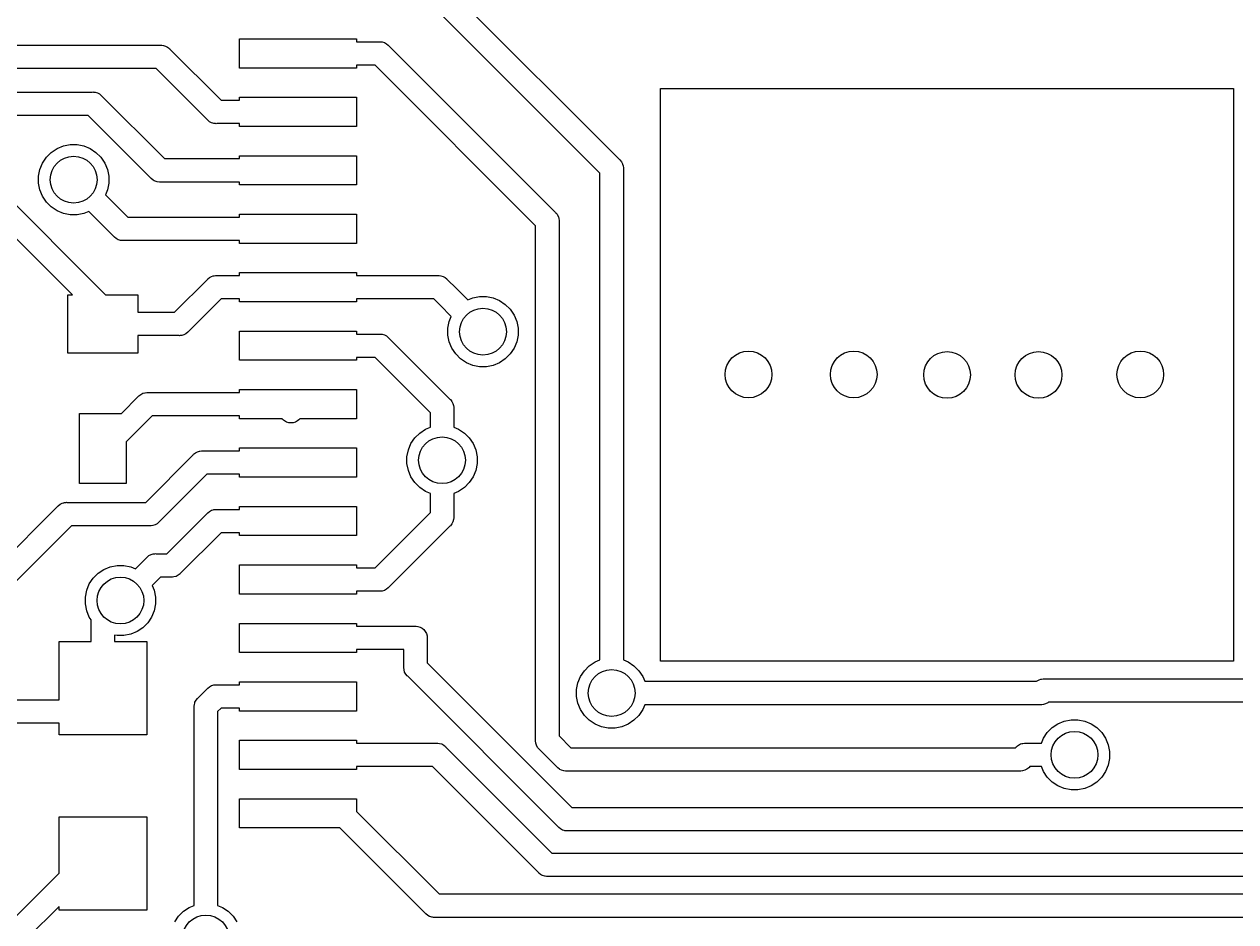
# Model space of a CAD drawing. Extents: x 71 to 174, y -171 to -82.
# Drawn here: x 124.85 to 135.21, y -109.75 to -102.08 of the extents above; entities that cross this region are included whole.
import ezdxf

# ---------------------------------------------------------------- set-up
doc = ezdxf.new("R2010")
doc.units = 0
doc.header["$MEASUREMENT"] = 0
doc.layers.add('BLACK', color=7, linetype='CONTINUOUS')

msp = doc.modelspace()

# ---------------------------------------------------------------- linework, layer by layer
at = {"layer": 'BLACK', "linetype": 'CONTINUOUS'}
for p, q in [((127.965, -101.259), (129.94, -103.234)), ((129.773, -103.35), (127.85, -101.426)), ((126.691, -102.451), (126.691, -102.201)), ((126.691, -102.201), (127.691, -102.201)), ((127.691, -102.201), (127.691, -102.226)), ((127.691, -102.226), (127.886, -102.226)), ((127.886, -102.226), (127.891, -102.226)), ((127.891, -102.226), (127.896, -102.226)), ((127.896, -102.226), (127.896, -102.226)), ((127.896, -102.226), (127.911, -102.228)), ((127.911, -102.228), (127.93, -102.233)), ((127.93, -102.233), (127.947, -102.243)), ((127.947, -102.243), (127.962, -102.255)), ((122.306, -102.256), (126.016, -102.256)), ((126.016, -102.256), (126.021, -102.255)), ((126.021, -102.255), (126.026, -102.256)), ((126.026, -102.256), (126.026, -102.256)), ((126.026, -102.256), (126.04, -102.257)), ((126.04, -102.257), (126.059, -102.263)), ((126.059, -102.263), (126.076, -102.272)), ((126.076, -102.272), (126.092, -102.285)), ((126.092, -102.285), (126.095, -102.288)), ((126.095, -102.288), (126.533, -102.726)), ((127.962, -102.255), (127.965, -102.259)), ((127.965, -102.259), (129.39, -103.684)), ((127.85, -102.426), (127.691, -102.426)), ((127.691, -102.426), (127.691, -102.451)), ((129.223, -103.8), (127.85, -102.426)), ((125.979, -102.456), (122.228, -102.456)), ((126.417, -102.894), (125.979, -102.456)), ((127.691, -102.451), (126.691, -102.451)), ((121.415, -102.656), (125.432, -102.656)), ((125.432, -102.656), (125.437, -102.655)), ((125.437, -102.655), (125.442, -102.656)), ((125.442, -102.656), (125.442, -102.656)), ((125.442, -102.656), (125.457, -102.657)), ((125.457, -102.657), (125.476, -102.663)), ((130.291, -107.526), (130.291, -102.626)), ((130.291, -102.626), (135.191, -102.626)), ((135.191, -102.626), (135.191, -107.526)), ((125.476, -102.663), (125.493, -102.672)), ((125.493, -102.672), (125.508, -102.685)), ((125.508, -102.685), (125.511, -102.688)), ((125.511, -102.688), (126.049, -103.226)), ((126.533, -102.726), (126.691, -102.726)), ((126.691, -102.726), (126.691, -102.701)), ((126.691, -102.701), (127.691, -102.701)), ((127.691, -102.701), (127.691, -102.951)), ((125.396, -102.856), (121.378, -102.856)), ((125.934, -103.394), (125.396, -102.856)), ((126.42, -102.897), (126.417, -102.894)), ((126.435, -102.91), (126.42, -102.897)), ((126.453, -102.919), (126.435, -102.91)), ((126.463, -102.922), (126.453, -102.919)), ((126.472, -102.925), (126.463, -102.922)), ((126.474, -102.925), (126.472, -102.925)), ((126.486, -102.926), (126.474, -102.925)), ((126.491, -102.927), (126.486, -102.926)), ((126.486, -102.926), (126.486, -102.926)), ((126.496, -102.926), (126.491, -102.927)), ((126.691, -102.926), (126.496, -102.926)), ((126.691, -102.951), (126.691, -102.926)), ((127.691, -102.951), (126.691, -102.951)), ((125.04, -103.214), (125.082, -103.173)), ((125.082, -103.173), (125.131, -103.14)), ((125.131, -103.14), (125.186, -103.117)), ((125.186, -103.117), (125.244, -103.106)), ((125.244, -103.106), (125.303, -103.106)), ((125.303, -103.106), (125.361, -103.117)), ((125.361, -103.117), (125.415, -103.14)), ((125.415, -103.14), (125.464, -103.173)), ((125.464, -103.173), (125.506, -103.214)), ((124.985, -103.318), (125.007, -103.264)), ((125.007, -103.264), (125.04, -103.214)), ((125.506, -103.214), (125.539, -103.264)), ((125.539, -103.264), (125.562, -103.318)), ((126.049, -103.226), (126.691, -103.226)), ((126.691, -103.226), (126.691, -103.201)), ((126.691, -103.201), (127.691, -103.201)), ((127.691, -103.201), (127.691, -103.451)), ((129.94, -103.234), (129.944, -103.237)), ((129.944, -103.237), (129.957, -103.252)), ((129.957, -103.252), (129.966, -103.27)), ((129.966, -103.27), (129.967, -103.273)), ((129.967, -103.273), (129.971, -103.288)), ((124.973, -103.376), (124.985, -103.318)), ((124.973, -103.435), (124.973, -103.376)), ((125.562, -103.318), (125.573, -103.376)), ((125.573, -103.376), (125.573, -103.435)), ((129.773, -107.368), (129.773, -103.35)), ((129.971, -103.288), (129.972, -103.289)), ((129.972, -103.289), (129.973, -103.303)), ((129.973, -103.303), (129.973, -103.303)), ((129.973, -103.303), (129.974, -103.308)), ((129.974, -103.308), (129.973, -103.313)), ((129.973, -103.313), (129.973, -107.514)), ((124.61, -103.455), (125.545, -104.39)), ((124.985, -103.493), (124.973, -103.435)), ((125.573, -103.435), (125.562, -103.493)), ((125.937, -103.397), (125.934, -103.394)), ((125.952, -103.41), (125.937, -103.397)), ((125.962, -103.415), (125.952, -103.41)), ((125.969, -103.419), (125.962, -103.415)), ((125.988, -103.425), (125.969, -103.419)), ((126.008, -103.427), (125.988, -103.425)), ((126.013, -103.426), (126.008, -103.427)), ((126.691, -103.426), (126.013, -103.426)), ((126.691, -103.451), (126.691, -103.426)), ((127.691, -103.451), (126.691, -103.451)), ((125.007, -103.548), (124.985, -103.493)), ((125.04, -103.597), (125.007, -103.548)), ((125.562, -103.493), (125.544, -103.535)), ((125.544, -103.535), (125.647, -103.638)), ((125.262, -104.39), (124.495, -103.623)), ((125.082, -103.639), (125.04, -103.597)), ((125.131, -103.672), (125.082, -103.639)), ((125.186, -103.694), (125.131, -103.672)), ((125.403, -103.677), (125.361, -103.694)), ((125.506, -103.78), (125.403, -103.677)), ((125.647, -103.638), (125.647, -103.638)), ((125.647, -103.638), (125.735, -103.726)), ((129.39, -103.684), (129.394, -103.687)), ((129.394, -103.687), (129.397, -103.691)), ((129.397, -103.691), (129.397, -103.691)), ((129.397, -103.691), (129.399, -103.693)), ((129.399, -103.693), (129.407, -103.702)), ((125.244, -103.706), (125.186, -103.694)), ((125.303, -103.706), (125.244, -103.706)), ((125.361, -103.694), (125.303, -103.706)), ((125.62, -103.894), (125.506, -103.78)), ((125.506, -103.78), (125.506, -103.78)), ((125.735, -103.726), (126.691, -103.726)), ((126.691, -103.726), (126.691, -103.701)), ((126.691, -103.701), (127.691, -103.701)), ((127.691, -103.701), (127.691, -103.951)), ((129.407, -103.702), (129.416, -103.72)), ((129.416, -103.72), (129.418, -103.725)), ((129.418, -103.725), (129.422, -103.739)), ((129.422, -103.739), (129.422, -103.742)), ((129.422, -103.742), (129.423, -103.753)), ((129.423, -103.753), (129.423, -103.753)), ((129.423, -103.753), (129.424, -103.758)), ((129.424, -103.758), (129.423, -103.763)), ((129.423, -103.763), (129.423, -108.164)), ((125.623, -103.897), (125.62, -103.894)), ((125.638, -103.91), (125.623, -103.897)), ((129.223, -108.201), (129.223, -103.8)), ((125.655, -103.919), (125.638, -103.91)), ((125.665, -103.922), (125.655, -103.919)), ((125.674, -103.925), (125.665, -103.922)), ((125.678, -103.925), (125.674, -103.925)), ((125.689, -103.926), (125.678, -103.925)), ((125.694, -103.927), (125.689, -103.926)), ((125.689, -103.926), (125.689, -103.926)), ((125.699, -103.926), (125.694, -103.927)), ((126.691, -103.926), (125.699, -103.926)), ((126.691, -103.951), (126.691, -103.926)), ((127.691, -103.951), (126.691, -103.951)), ((126.691, -104.226), (126.691, -104.201)), ((126.691, -104.201), (127.691, -104.201)), ((127.691, -104.201), (127.691, -104.226)), ((126.136, -104.54), (126.417, -104.259)), ((126.417, -104.259), (126.42, -104.255)), ((126.42, -104.255), (126.435, -104.243)), ((126.435, -104.243), (126.453, -104.233)), ((126.453, -104.233), (126.466, -104.229)), ((126.466, -104.229), (126.472, -104.228)), ((126.472, -104.228), (126.474, -104.228)), ((126.474, -104.228), (126.486, -104.226)), ((126.486, -104.226), (126.486, -104.226)), ((126.486, -104.226), (126.491, -104.226)), ((126.491, -104.226), (126.496, -104.226)), ((126.496, -104.226), (126.691, -104.226)), ((127.691, -104.226), (128.389, -104.226)), ((128.389, -104.226), (128.394, -104.226)), ((128.394, -104.226), (128.399, -104.226)), ((128.399, -104.226), (128.399, -104.226)), ((128.399, -104.226), (128.413, -104.228)), ((128.413, -104.228), (128.432, -104.233)), ((128.432, -104.233), (128.45, -104.243)), ((128.45, -104.243), (128.465, -104.255)), ((128.465, -104.255), (128.468, -104.259)), ((128.468, -104.259), (128.547, -104.338)), ((125.223, -104.89), (125.223, -104.39)), ((125.223, -104.39), (125.262, -104.39)), ((125.545, -104.39), (125.823, -104.39)), ((125.823, -104.39), (125.823, -104.54)), ((128.547, -104.338), (128.547, -104.338)), ((128.547, -104.338), (128.643, -104.435)), ((128.643, -104.435), (128.686, -104.417)), ((128.686, -104.417), (128.744, -104.406)), ((128.744, -104.406), (128.803, -104.406)), ((128.803, -104.406), (128.861, -104.417)), ((128.861, -104.417), (128.915, -104.44)), ((126.533, -104.426), (126.251, -104.708)), ((126.691, -104.426), (126.533, -104.426)), ((126.691, -104.451), (126.691, -104.426)), ((127.691, -104.451), (126.691, -104.451)), ((128.352, -104.426), (127.691, -104.426)), ((127.691, -104.426), (127.691, -104.451)), ((128.406, -104.48), (128.352, -104.426)), ((128.502, -104.576), (128.406, -104.48)), ((128.406, -104.48), (128.406, -104.48)), ((128.915, -104.44), (128.964, -104.473)), ((128.964, -104.473), (129.006, -104.514)), ((129.006, -104.514), (129.039, -104.564)), ((125.823, -104.54), (126.136, -104.54)), ((128.473, -104.676), (128.485, -104.618)), ((128.485, -104.618), (128.502, -104.576)), ((129.039, -104.564), (129.062, -104.618)), ((129.062, -104.618), (129.073, -104.676)), ((126.233, -104.724), (126.216, -104.733)), ((126.248, -104.711), (126.233, -104.724)), ((126.251, -104.708), (126.248, -104.711)), ((126.691, -104.951), (126.691, -104.701)), ((126.691, -104.701), (127.691, -104.701)), ((127.691, -104.701), (127.691, -104.726)), ((127.691, -104.726), (127.886, -104.726)), ((127.886, -104.726), (127.891, -104.726)), ((127.891, -104.726), (127.896, -104.726)), ((127.896, -104.726), (127.896, -104.726)), ((127.896, -104.726), (127.911, -104.728)), ((127.911, -104.728), (127.93, -104.733)), ((128.473, -104.735), (128.473, -104.676)), ((129.073, -104.676), (129.073, -104.735)), ((126.172, -104.74), (125.823, -104.74)), ((125.823, -104.74), (125.823, -104.89)), ((126.177, -104.741), (126.172, -104.74)), ((126.182, -104.74), (126.177, -104.741)), ((126.197, -104.739), (126.182, -104.74)), ((126.182, -104.74), (126.182, -104.74)), ((126.216, -104.733), (126.197, -104.739)), ((127.93, -104.733), (127.947, -104.743)), ((127.947, -104.743), (127.962, -104.755)), ((127.962, -104.755), (127.965, -104.759)), ((127.965, -104.759), (128.49, -105.284)), ((128.485, -104.793), (128.473, -104.735)), ((128.507, -104.848), (128.485, -104.793)), ((129.062, -104.793), (129.039, -104.848)), ((129.073, -104.735), (129.062, -104.793)), ((125.823, -104.89), (125.223, -104.89)), ((127.85, -104.926), (127.691, -104.926)), ((127.691, -104.926), (127.691, -104.951)), ((128.323, -105.4), (127.85, -104.926)), ((128.54, -104.897), (128.507, -104.848)), ((128.582, -104.939), (128.54, -104.897)), ((129.006, -104.897), (128.964, -104.939)), ((129.039, -104.848), (129.006, -104.897)), ((127.691, -104.951), (126.691, -104.951)), ((128.631, -104.972), (128.582, -104.939)), ((128.686, -104.994), (128.631, -104.972)), ((128.744, -105.006), (128.686, -104.994)), ((128.803, -105.006), (128.744, -105.006)), ((128.861, -104.994), (128.803, -105.006)), ((128.915, -104.972), (128.861, -104.994)), ((128.964, -104.939), (128.915, -104.972)), ((125.831, -105.255), (125.847, -105.243)), ((125.847, -105.243), (125.855, -105.238)), ((125.855, -105.238), (125.864, -105.233)), ((125.864, -105.233), (125.883, -105.228)), ((125.883, -105.228), (125.885, -105.228)), ((125.885, -105.228), (125.898, -105.226)), ((125.898, -105.226), (125.898, -105.226)), ((125.898, -105.226), (125.902, -105.226)), ((125.902, -105.226), (125.907, -105.226)), ((125.907, -105.226), (126.691, -105.226)), ((126.691, -105.226), (126.691, -105.201)), ((126.691, -105.201), (127.691, -105.201)), ((127.691, -105.201), (127.691, -105.451)), ((125.682, -105.406), (125.828, -105.259)), ((125.828, -105.259), (125.831, -105.255)), ((128.49, -105.284), (128.494, -105.287)), ((128.494, -105.287), (128.507, -105.302)), ((128.507, -105.302), (128.516, -105.32)), ((128.516, -105.32), (128.522, -105.339)), ((128.522, -105.339), (128.523, -105.353)), ((125.323, -106.006), (125.323, -105.406)), ((125.323, -105.406), (125.682, -105.406)), ((125.944, -105.426), (125.723, -105.647)), ((126.691, -105.426), (125.944, -105.426)), ((126.691, -105.451), (126.691, -105.426)), ((127.055, -105.451), (126.691, -105.451)), ((127.06, -105.457), (127.055, -105.451)), ((127.208, -105.451), (127.198, -105.46)), ((127.691, -105.451), (127.208, -105.451)), ((128.323, -105.522), (128.323, -105.4)), ((128.523, -105.353), (128.523, -105.353)), ((128.523, -105.353), (128.524, -105.358)), ((128.524, -105.358), (128.523, -105.363)), ((128.523, -105.363), (128.523, -105.522)), ((127.075, -105.47), (127.06, -105.457)), ((127.093, -105.479), (127.075, -105.47)), ((127.112, -105.485), (127.093, -105.479)), ((127.131, -105.487), (127.112, -105.485)), ((127.151, -105.485), (127.131, -105.487)), ((127.17, -105.479), (127.151, -105.485)), ((127.187, -105.47), (127.17, -105.479)), ((127.198, -105.46), (127.187, -105.47)), ((128.232, -105.573), (128.281, -105.54)), ((128.281, -105.54), (128.323, -105.522)), ((128.523, -105.522), (128.565, -105.54)), ((128.565, -105.54), (128.614, -105.573)), ((125.723, -105.647), (125.723, -106.006)), ((128.157, -105.664), (128.19, -105.614)), ((128.19, -105.614), (128.232, -105.573)), ((128.614, -105.573), (128.656, -105.614)), ((128.656, -105.614), (128.689, -105.664)), ((125.89, -106.166), (126.296, -105.759)), ((126.296, -105.759), (126.299, -105.755)), ((126.299, -105.755), (126.315, -105.743)), ((126.315, -105.743), (126.332, -105.733)), ((126.332, -105.733), (126.35, -105.728)), ((126.35, -105.728), (126.351, -105.728)), ((126.351, -105.728), (126.353, -105.728)), ((126.353, -105.728), (126.366, -105.726)), ((126.366, -105.726), (126.366, -105.726)), ((126.366, -105.726), (126.37, -105.726)), ((126.37, -105.726), (126.375, -105.726)), ((126.375, -105.726), (126.691, -105.726)), ((126.691, -105.726), (126.691, -105.701)), ((126.691, -105.701), (127.691, -105.701)), ((127.691, -105.701), (127.691, -105.951)), ((128.123, -105.776), (128.135, -105.718)), ((128.135, -105.718), (128.157, -105.664)), ((128.689, -105.664), (128.712, -105.718)), ((128.712, -105.718), (128.723, -105.776)), ((128.123, -105.835), (128.123, -105.776)), ((128.135, -105.893), (128.123, -105.835)), ((128.723, -105.835), (128.712, -105.893)), ((128.723, -105.776), (128.723, -105.835)), ((126.412, -105.926), (126.005, -106.333)), ((126.691, -105.926), (126.412, -105.926)), ((126.691, -105.951), (126.691, -105.926)), ((127.691, -105.951), (126.691, -105.951)), ((128.157, -105.948), (128.135, -105.893)), ((128.19, -105.997), (128.157, -105.948)), ((128.689, -105.948), (128.656, -105.997)), ((128.712, -105.893), (128.689, -105.948)), ((125.723, -106.006), (125.323, -106.006)), ((128.232, -106.039), (128.19, -105.997)), ((128.281, -106.072), (128.232, -106.039)), ((128.323, -106.089), (128.281, -106.072)), ((128.565, -106.072), (128.523, -106.089)), ((128.614, -106.039), (128.565, -106.072)), ((128.656, -105.997), (128.614, -106.039)), ((125.157, -106.182), (125.175, -106.173)), ((125.175, -106.173), (125.188, -106.169)), ((125.188, -106.169), (125.193, -106.167)), ((125.193, -106.167), (125.195, -106.167)), ((125.195, -106.167), (125.208, -106.166)), ((125.208, -106.166), (125.213, -106.165)), ((125.208, -106.166), (125.208, -106.166)), ((125.213, -106.165), (125.218, -106.166)), ((125.218, -106.166), (125.89, -106.166)), ((128.323, -106.253), (128.323, -106.089)), ((128.523, -106.089), (128.523, -106.29)), ((123.582, -107.756), (125.139, -106.198)), ((125.139, -106.198), (125.142, -106.195)), ((125.142, -106.195), (125.157, -106.182)), ((126.07, -106.606), (126.417, -106.259)), ((126.417, -106.259), (126.42, -106.255)), ((126.42, -106.255), (126.435, -106.243)), ((126.435, -106.243), (126.453, -106.233)), ((126.453, -106.233), (126.466, -106.229)), ((126.466, -106.229), (126.472, -106.228)), ((126.472, -106.228), (126.474, -106.228)), ((126.474, -106.228), (126.486, -106.226)), ((126.486, -106.226), (126.486, -106.226)), ((126.486, -106.226), (126.491, -106.226)), ((126.491, -106.226), (126.496, -106.226)), ((126.496, -106.226), (126.691, -106.226)), ((126.691, -106.226), (126.691, -106.201)), ((126.691, -106.201), (127.691, -106.201)), ((127.691, -106.201), (127.691, -106.451)), ((127.85, -106.726), (128.323, -106.253)), ((125.255, -106.366), (123.723, -107.897)), ((125.926, -106.366), (125.255, -106.366)), ((125.931, -106.366), (125.926, -106.366)), ((125.936, -106.366), (125.931, -106.366)), ((125.951, -106.364), (125.936, -106.366)), ((125.936, -106.366), (125.936, -106.366)), ((125.97, -106.359), (125.951, -106.364)), ((125.987, -106.349), (125.97, -106.359)), ((126.002, -106.337), (125.987, -106.349)), ((126.005, -106.333), (126.002, -106.337)), ((128.49, -106.369), (127.965, -106.894)), ((128.494, -106.366), (128.49, -106.369)), ((128.507, -106.35), (128.494, -106.366)), ((128.516, -106.333), (128.507, -106.35)), ((128.522, -106.314), (128.516, -106.333)), ((128.523, -106.299), (128.522, -106.314)), ((128.523, -106.29), (128.524, -106.294)), ((128.524, -106.294), (128.523, -106.299)), ((128.523, -106.299), (128.523, -106.299)), ((126.533, -106.426), (126.186, -106.773)), ((126.691, -106.426), (126.533, -106.426)), ((126.691, -106.451), (126.691, -106.426)), ((127.691, -106.451), (126.691, -106.451)), ((125.803, -106.735), (125.899, -106.638)), ((125.899, -106.638), (125.902, -106.635)), ((125.902, -106.635), (125.917, -106.622)), ((125.917, -106.622), (125.935, -106.613)), ((125.935, -106.613), (125.953, -106.607)), ((125.953, -106.607), (125.955, -106.607)), ((125.955, -106.607), (125.968, -106.606)), ((125.968, -106.606), (125.973, -106.605)), ((125.968, -106.606), (125.968, -106.606)), ((125.973, -106.605), (125.978, -106.606)), ((125.978, -106.606), (126.07, -106.606)), ((125.44, -106.814), (125.482, -106.773)), ((125.482, -106.773), (125.531, -106.74)), ((125.531, -106.74), (125.586, -106.717)), ((125.586, -106.717), (125.644, -106.706)), ((125.644, -106.706), (125.703, -106.706)), ((125.703, -106.706), (125.761, -106.717)), ((125.761, -106.717), (125.803, -106.735)), ((126.15, -106.799), (126.131, -106.804)), ((126.168, -106.789), (126.15, -106.799)), ((126.183, -106.777), (126.168, -106.789)), ((126.186, -106.773), (126.183, -106.777)), ((126.691, -106.951), (126.691, -106.701)), ((126.691, -106.701), (127.691, -106.701)), ((127.691, -106.701), (127.691, -106.726)), ((127.691, -106.726), (127.85, -106.726)), ((125.385, -106.918), (125.407, -106.864)), ((125.407, -106.864), (125.44, -106.814)), ((126.015, -106.806), (125.944, -106.876)), ((125.944, -106.876), (125.962, -106.918)), ((126.107, -106.806), (126.015, -106.806)), ((126.112, -106.806), (126.107, -106.806)), ((126.117, -106.806), (126.112, -106.806)), ((126.131, -106.804), (126.117, -106.806)), ((126.117, -106.806), (126.117, -106.806)), ((127.962, -106.897), (127.947, -106.91)), ((127.965, -106.894), (127.962, -106.897)), ((125.373, -106.976), (125.385, -106.918)), ((125.373, -107.035), (125.373, -106.976)), ((125.962, -106.918), (125.973, -106.976)), ((125.973, -106.976), (125.973, -107.035)), ((127.691, -106.951), (126.691, -106.951)), ((127.886, -106.926), (127.691, -106.926)), ((127.691, -106.926), (127.691, -106.951)), ((127.891, -106.927), (127.886, -106.926)), ((127.896, -106.926), (127.891, -106.927)), ((127.911, -106.925), (127.896, -106.926)), ((127.896, -106.926), (127.896, -106.926)), ((127.93, -106.919), (127.911, -106.925)), ((127.947, -106.91), (127.93, -106.919)), ((125.385, -107.093), (125.373, -107.035)), ((125.407, -107.148), (125.385, -107.093)), ((125.962, -107.093), (125.939, -107.148)), ((125.973, -107.035), (125.962, -107.093)), ((125.423, -107.172), (125.407, -107.148)), ((125.423, -107.356), (125.423, -107.172)), ((125.906, -107.197), (125.864, -107.239)), ((125.939, -107.148), (125.906, -107.197)), ((126.691, -107.451), (126.691, -107.201)), ((126.691, -107.201), (127.691, -107.201)), ((127.691, -107.201), (127.691, -107.226)), ((125.644, -107.306), (125.623, -107.302)), ((125.623, -107.302), (125.623, -107.356)), ((125.703, -107.306), (125.644, -107.306)), ((125.761, -107.294), (125.703, -107.306)), ((125.815, -107.272), (125.761, -107.294)), ((125.864, -107.239), (125.815, -107.272)), ((127.691, -107.226), (128.191, -107.226)), ((128.191, -107.226), (128.196, -107.226)), ((128.196, -107.226), (128.201, -107.226)), ((128.201, -107.226), (128.216, -107.228)), ((128.216, -107.228), (128.235, -107.233)), ((128.235, -107.233), (128.252, -107.243)), ((128.252, -107.243), (128.267, -107.255)), ((128.267, -107.255), (128.28, -107.27)), ((128.28, -107.27), (128.289, -107.288)), ((128.289, -107.288), (128.295, -107.307)), ((128.295, -107.307), (128.297, -107.326)), ((125.148, -107.856), (125.148, -107.356)), ((125.148, -107.356), (125.423, -107.356)), ((125.623, -107.356), (125.898, -107.356)), ((125.898, -107.356), (125.898, -108.156)), ((128.297, -107.326), (128.296, -107.331)), ((128.296, -107.331), (128.296, -107.539)), ((129.773, -107.514), (129.773, -107.368)), ((129.773, -107.368), (129.773, -107.368)), ((127.691, -107.451), (126.691, -107.451)), ((128.096, -107.426), (127.691, -107.426)), ((127.691, -107.426), (127.691, -107.451)), ((128.096, -107.575), (128.096, -107.426)), ((129.731, -107.531), (129.773, -107.514)), ((129.973, -107.514), (130.015, -107.531)), ((135.191, -107.526), (130.291, -107.526)), ((128.096, -107.58), (128.096, -107.575)), ((128.098, -107.6), (128.096, -107.58)), ((128.103, -107.619), (128.098, -107.6)), ((128.113, -107.636), (128.103, -107.619)), ((128.296, -107.539), (129.534, -108.776)), ((129.607, -107.655), (129.64, -107.606)), ((129.64, -107.606), (129.682, -107.564)), ((129.682, -107.564), (129.731, -107.531)), ((130.015, -107.531), (130.064, -107.564)), ((130.064, -107.564), (130.106, -107.606)), ((130.106, -107.606), (130.139, -107.655)), ((126.435, -107.743), (126.453, -107.733)), ((126.453, -107.733), (126.463, -107.73)), ((126.463, -107.73), (126.472, -107.728)), ((126.472, -107.728), (126.475, -107.727)), ((126.475, -107.727), (126.486, -107.726)), ((126.486, -107.726), (126.486, -107.726)), ((126.486, -107.726), (126.491, -107.726)), ((126.491, -107.726), (126.496, -107.726)), ((126.496, -107.726), (126.691, -107.726)), ((126.691, -107.726), (126.691, -107.701)), ((126.691, -107.701), (127.691, -107.701)), ((127.691, -107.701), (127.691, -107.951)), ((128.125, -107.651), (128.113, -107.636)), ((128.129, -107.654), (128.125, -107.651)), ((129.418, -108.944), (128.129, -107.654)), ((129.573, -107.768), (129.585, -107.71)), ((129.585, -107.71), (129.607, -107.655)), ((130.139, -107.655), (130.156, -107.697)), ((130.156, -107.697), (133.505, -107.697)), ((133.505, -107.697), (133.511, -107.693)), ((133.511, -107.693), (133.528, -107.683)), ((133.528, -107.683), (133.544, -107.679)), ((133.544, -107.679), (133.547, -107.678)), ((133.547, -107.678), (133.549, -107.678)), ((133.549, -107.678), (133.562, -107.676)), ((133.562, -107.676), (133.562, -107.676)), ((133.562, -107.676), (133.567, -107.676)), ((133.567, -107.676), (133.572, -107.676)), ((133.572, -107.676), (135.6, -107.676)), ((126.336, -107.84), (126.417, -107.759)), ((126.417, -107.759), (126.42, -107.755)), ((126.42, -107.755), (126.435, -107.743)), ((129.573, -107.827), (129.573, -107.768)), ((129.585, -107.885), (129.573, -107.827)), ((124.681, -107.856), (125.148, -107.856)), ((126.303, -107.91), (126.305, -107.895)), ((126.303, -107.914), (126.303, -107.91)), ((126.303, -107.91), (126.303, -107.91)), ((126.303, -107.919), (126.303, -107.914)), ((126.303, -109.468), (126.303, -107.919)), ((126.305, -107.894), (126.308, -107.885)), ((126.305, -107.895), (126.305, -107.894)), ((126.308, -107.885), (126.31, -107.876)), ((126.31, -107.876), (126.32, -107.859)), ((126.32, -107.859), (126.332, -107.843)), ((126.332, -107.843), (126.336, -107.84)), ((126.533, -107.926), (126.503, -107.956)), ((126.691, -107.926), (126.533, -107.926)), ((126.691, -107.951), (126.691, -107.926)), ((129.607, -107.939), (129.585, -107.885)), ((129.64, -107.989), (129.607, -107.939)), ((130.139, -107.939), (130.106, -107.989)), ((130.156, -107.897), (130.139, -107.939)), ((133.541, -107.897), (130.156, -107.897)), ((133.546, -107.898), (133.541, -107.897)), ((133.551, -107.897), (133.546, -107.898)), ((133.565, -107.896), (133.551, -107.897)), ((133.551, -107.897), (133.551, -107.897)), ((133.584, -107.89), (133.565, -107.896)), ((133.602, -107.881), (133.584, -107.89)), ((133.607, -107.876), (133.602, -107.881)), ((135.636, -107.876), (133.607, -107.876)), ((126.503, -107.956), (126.503, -109.614)), ((127.691, -107.951), (126.691, -107.951)), ((129.682, -108.03), (129.64, -107.989)), ((129.731, -108.063), (129.682, -108.03)), ((130.064, -108.03), (130.015, -108.063)), ((130.106, -107.989), (130.064, -108.03)), ((133.689, -108.06), (133.743, -108.038)), ((133.743, -108.038), (133.801, -108.026)), ((133.801, -108.026), (133.86, -108.026)), ((133.86, -108.026), (133.918, -108.038)), ((133.918, -108.038), (133.973, -108.06)), ((125.148, -108.056), (124.681, -108.056)), ((125.148, -108.156), (125.148, -108.056)), ((129.786, -108.086), (129.731, -108.063)), ((129.844, -108.097), (129.786, -108.086)), ((129.903, -108.097), (129.844, -108.097)), ((129.961, -108.086), (129.903, -108.097)), ((130.015, -108.063), (129.961, -108.086)), ((133.565, -108.184), (133.598, -108.135)), ((133.598, -108.135), (133.64, -108.093)), ((133.64, -108.093), (133.689, -108.06)), ((133.973, -108.06), (134.022, -108.093)), ((134.022, -108.093), (134.064, -108.135)), ((134.064, -108.135), (134.097, -108.184)), ((125.898, -108.156), (125.148, -108.156)), ((126.691, -108.451), (126.691, -108.201)), ((126.691, -108.201), (127.691, -108.201)), ((127.691, -108.201), (127.691, -108.226)), ((127.691, -108.226), (128.377, -108.226)), ((128.377, -108.226), (128.382, -108.226)), ((128.382, -108.226), (128.387, -108.226)), ((128.387, -108.226), (128.387, -108.226)), ((128.387, -108.226), (128.402, -108.228)), ((128.402, -108.228), (128.421, -108.233)), ((128.421, -108.233), (128.438, -108.243)), ((128.438, -108.243), (128.453, -108.255)), ((129.223, -108.206), (129.223, -108.201)), ((129.225, -108.225), (129.223, -108.206)), ((129.23, -108.244), (129.225, -108.225)), ((129.24, -108.262), (129.23, -108.244)), ((129.423, -108.164), (129.524, -108.265)), ((133.335, -108.255), (133.351, -108.243)), ((133.351, -108.243), (133.368, -108.233)), ((133.368, -108.233), (133.38, -108.23)), ((133.38, -108.23), (133.387, -108.228)), ((133.387, -108.228), (133.389, -108.228)), ((133.389, -108.228), (133.402, -108.226)), ((133.402, -108.226), (133.402, -108.226)), ((133.402, -108.226), (133.407, -108.226)), ((133.407, -108.226), (133.411, -108.226)), ((133.411, -108.226), (133.548, -108.226)), ((133.548, -108.226), (133.565, -108.184)), ((134.097, -108.184), (134.119, -108.239)), ((134.119, -108.239), (134.131, -108.297)), ((128.453, -108.255), (128.456, -108.259)), ((128.456, -108.259), (129.363, -109.166)), ((129.252, -108.277), (129.24, -108.262)), ((129.256, -108.28), (129.252, -108.277)), ((129.409, -108.433), (129.256, -108.28)), ((129.524, -108.265), (133.326, -108.265)), ((133.326, -108.265), (133.332, -108.259)), ((133.332, -108.259), (133.335, -108.255)), ((134.131, -108.297), (134.131, -108.356)), ((127.691, -108.451), (126.691, -108.451)), ((128.341, -108.426), (127.691, -108.426)), ((127.691, -108.426), (127.691, -108.451)), ((129.247, -109.333), (128.341, -108.426)), ((129.412, -108.436), (129.409, -108.433)), ((129.427, -108.449), (129.412, -108.436)), ((129.431, -108.451), (129.427, -108.449)), ((129.444, -108.458), (129.431, -108.451)), ((129.463, -108.464), (129.444, -108.458)), ((133.406, -108.458), (133.387, -108.464)), ((133.423, -108.449), (133.406, -108.458)), ((133.439, -108.436), (133.423, -108.449)), ((133.442, -108.433), (133.439, -108.436)), ((133.448, -108.426), (133.442, -108.433)), ((133.548, -108.426), (133.448, -108.426)), ((133.565, -108.468), (133.548, -108.426)), ((134.119, -108.414), (134.097, -108.468)), ((134.131, -108.356), (134.119, -108.414)), ((129.465, -108.464), (129.463, -108.464)), ((129.478, -108.465), (129.465, -108.464)), ((129.483, -108.466), (129.478, -108.465)), ((129.478, -108.465), (129.478, -108.465)), ((129.488, -108.465), (129.483, -108.466)), ((133.363, -108.465), (129.488, -108.465)), ((133.368, -108.466), (133.363, -108.465)), ((133.372, -108.465), (133.368, -108.466)), ((133.387, -108.464), (133.372, -108.465)), ((133.372, -108.465), (133.372, -108.465)), ((133.598, -108.518), (133.565, -108.468)), ((133.64, -108.559), (133.598, -108.518)), ((133.689, -108.592), (133.64, -108.559)), ((134.022, -108.559), (133.973, -108.592)), ((134.064, -108.518), (134.022, -108.559)), ((134.097, -108.468), (134.064, -108.518)), ((133.743, -108.615), (133.689, -108.592)), ((133.801, -108.626), (133.743, -108.615)), ((133.86, -108.626), (133.801, -108.626)), ((133.918, -108.615), (133.86, -108.626)), ((133.973, -108.592), (133.918, -108.615)), ((126.691, -108.951), (126.691, -108.701)), ((126.691, -108.701), (127.691, -108.701)), ((127.691, -108.701), (127.691, -108.81)), ((125.148, -109.339), (125.148, -108.856)), ((125.148, -108.856), (125.898, -108.856)), ((125.898, -108.856), (125.898, -109.656)), ((127.691, -108.81), (128.397, -109.516)), ((129.534, -108.776), (137.261, -108.776)), ((127.55, -108.951), (126.691, -108.951)), ((128.281, -109.683), (127.55, -108.951)), ((129.421, -108.947), (129.418, -108.944)), ((129.436, -108.96), (129.421, -108.947)), ((129.454, -108.969), (129.436, -108.96)), ((129.466, -108.973), (129.454, -108.969)), ((129.473, -108.975), (129.466, -108.973)), ((129.474, -108.975), (129.473, -108.975)), ((129.487, -108.976), (129.474, -108.975)), ((129.492, -108.977), (129.487, -108.976)), ((129.487, -108.976), (129.487, -108.976)), ((129.497, -108.976), (129.492, -108.977)), ((137.225, -108.976), (129.497, -108.976)), ((129.363, -109.166), (137.156, -109.166)), ((124.735, -109.753), (125.148, -109.339)), ((129.25, -109.337), (129.247, -109.333)), ((129.266, -109.349), (129.25, -109.337)), ((129.274, -109.354), (129.266, -109.349)), ((129.283, -109.359), (129.274, -109.354)), ((129.302, -109.364), (129.283, -109.359)), ((129.304, -109.364), (129.302, -109.364)), ((129.317, -109.366), (129.304, -109.364)), ((129.322, -109.366), (129.317, -109.366)), ((129.317, -109.366), (129.317, -109.366)), ((129.326, -109.366), (129.322, -109.366)), ((137.119, -109.366), (129.326, -109.366)), ((126.303, -109.614), (126.303, -109.468)), ((126.303, -109.468), (126.303, -109.468)), ((128.397, -109.516), (136.919, -109.516)), ((125.148, -109.622), (124.878, -109.892)), ((125.148, -109.656), (125.148, -109.622)), ((125.898, -109.656), (125.148, -109.656)), ((126.17, -109.706), (126.212, -109.664)), ((126.212, -109.664), (126.261, -109.631)), ((126.261, -109.631), (126.303, -109.614)), ((126.503, -109.614), (126.545, -109.631)), ((126.545, -109.631), (126.594, -109.664)), ((126.594, -109.664), (126.636, -109.706)), ((128.285, -109.687), (128.281, -109.683)), ((128.3, -109.699), (128.285, -109.687)), ((128.317, -109.709), (128.3, -109.699)), ((126.137, -109.755), (126.17, -109.706)), ((126.636, -109.706), (126.669, -109.755)), ((128.327, -109.712), (128.317, -109.709)), ((128.336, -109.714), (128.327, -109.712)), ((128.34, -109.715), (128.336, -109.714)), ((128.351, -109.716), (128.34, -109.715)), ((128.356, -109.716), (128.351, -109.716)), ((128.351, -109.716), (128.351, -109.716)), ((128.361, -109.716), (128.356, -109.716)), ((136.883, -109.716), (128.361, -109.716))]:
    msp.add_line(p, q, dxfattribs=at)
at = {"layer": 'BLACK'}
for centre in [(125.273, -103.406), (128.773, -104.706), (131.043, -105.072), (131.943, -105.072), (132.741, -105.076), (133.523, -105.076), (134.393, -105.072), (128.423, -105.806), (125.673, -107.006), (129.873, -107.797), (133.831, -108.326), (126.403, -109.897)]:
    msp.add_circle(centre, 0.2, dxfattribs=at)

doc.saveas('drawing.dxf')
